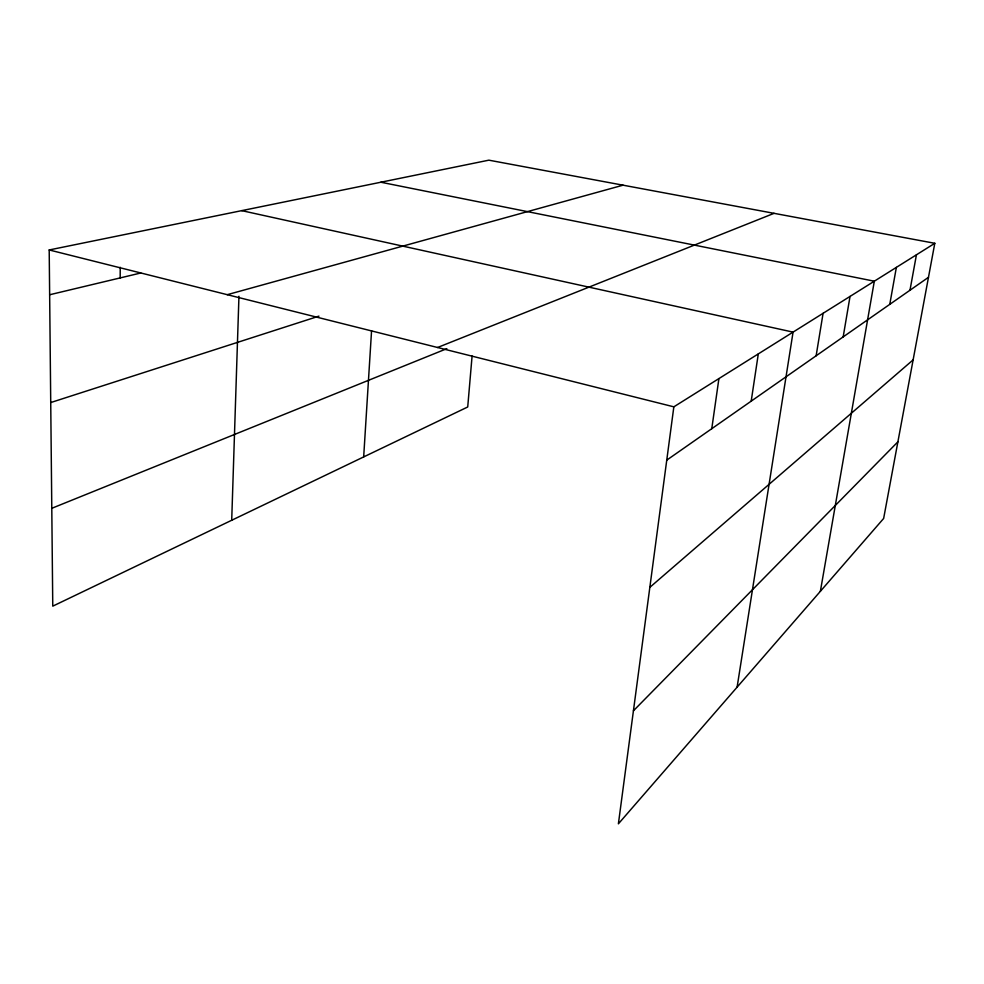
<?xml version="1.0" encoding="UTF-8"?>
<svg xmlns="http://www.w3.org/2000/svg" width="984" height="984" viewBox="0 0 984 984"><rect width="100%" height="100%" fill="white"/><g stroke="black" fill="none" stroke-linecap="round" stroke-linejoin="round"><path stroke-width="1.48" d="M120.171 277.906L120.233 267.291M231.707 520.265L238.952 296.27M363.674 456.933L371.571 330.649M472.086 356.023L467.72 406.982L52.767 606.156L49.2 249.961L488.863 160.171L934.8 243.294L883.644 518.47L618.395 823.829L673.843 406.835L934.8 243.294M711.776 428.692L718.91 378.606M751.198 401.152L758.307 353.908M737.102 687.189L793.067 332.125L241.732 210.637M816.13 355.79L823.091 313.306M843.177 336.897L850.028 296.43M820.373 591.31L874.321 281.203L380.845 182.225M889.77 304.351L896.362 267.39M909.979 290.243L916.436 254.807M633.425 710.805L897.9 441.816M649.846 587.35L913.127 359.873M666.758 460.131L928.478 277.316M51.783 508.31L446.834 348.668M437.548 347.5L774.076 213.331M50.725 402.554L318.951 316.135M227.255 294.683L623.057 185.177M49.643 294.757L140.774 272.998M49.2 249.961L673.843 406.835"/></g></svg>
